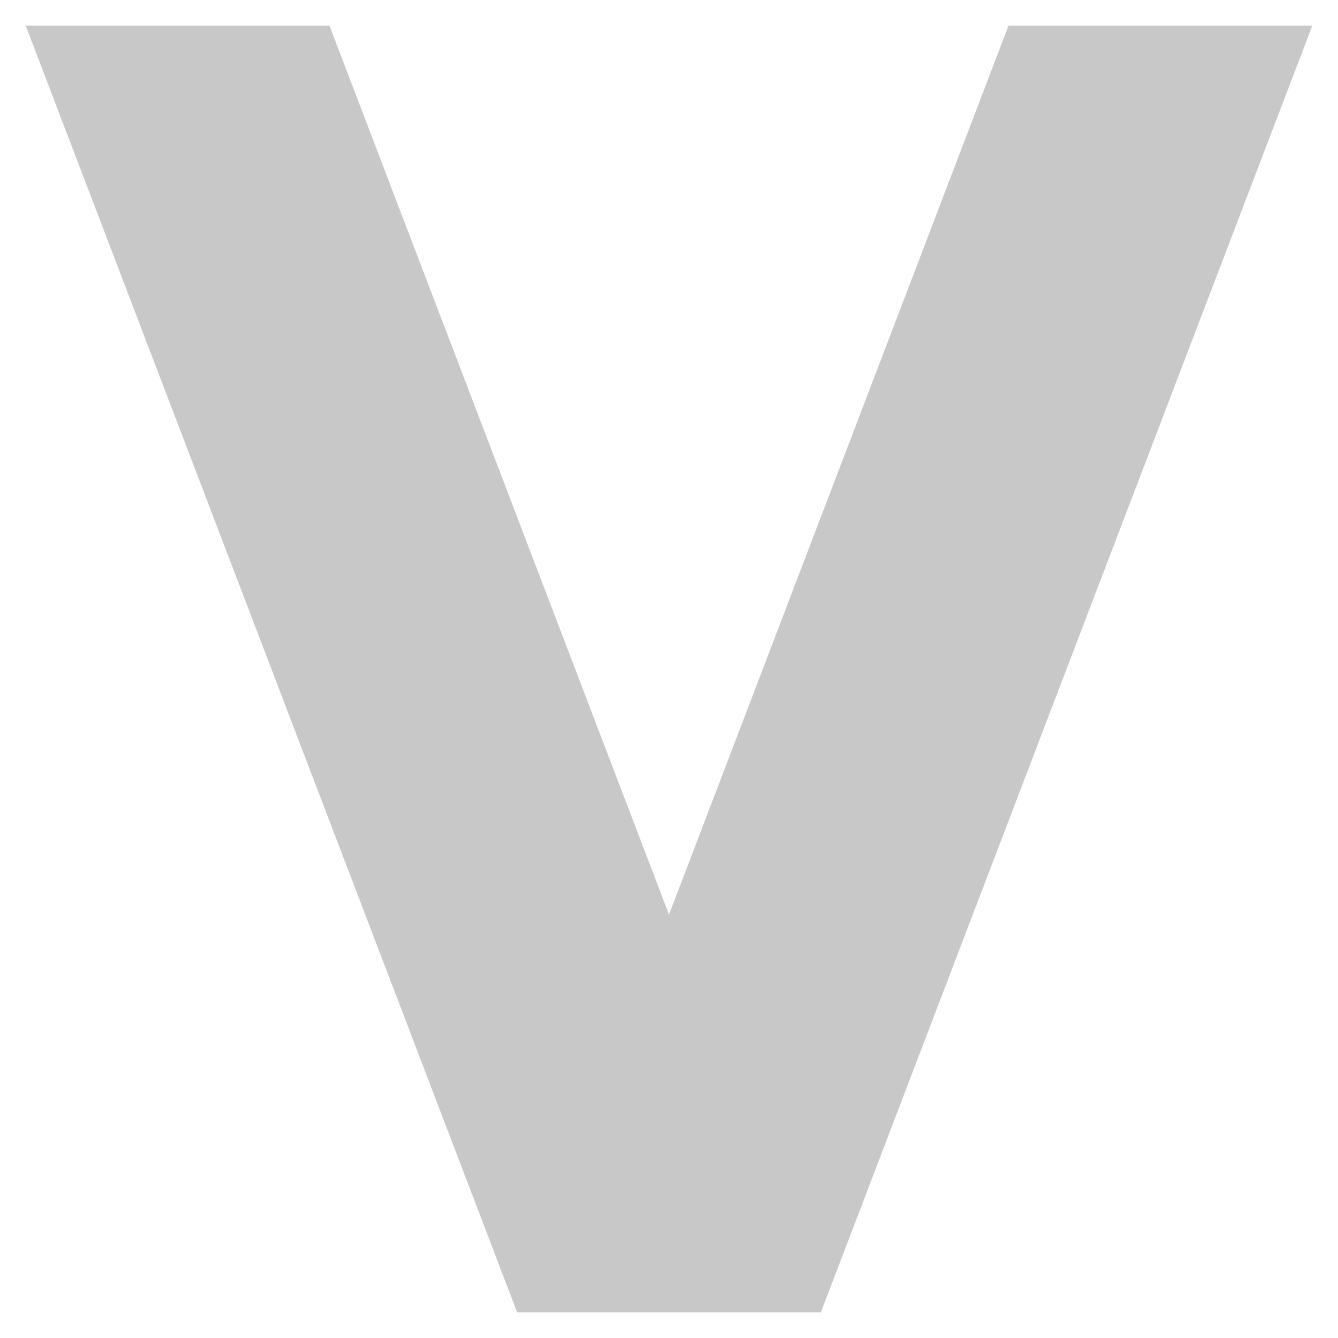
# Model space of a CAD drawing. Header units: millimetres. Extents: x 0 to 0.72, y 0 to 0.72.
import ezdxf

# ---------------------------------------------------------------- set-up
doc = ezdxf.new("R2010")
doc.units = ezdxf.units.MM

msp = doc.modelspace()

# ---------------------------------------------------------------- linework, layer by layer
at = {"color": 0, "transparency": 33554687}
for points in [[(0, 0.72), (0.17, 0.72), (0.275, 0), (0.445, 0)], [(0.275, 0), (0.445, 0), (0.55, 0.72), (0.72, 0.72)]]:
    msp.add_solid(points, dxfattribs=at)

doc.saveas('drawing.dxf')
